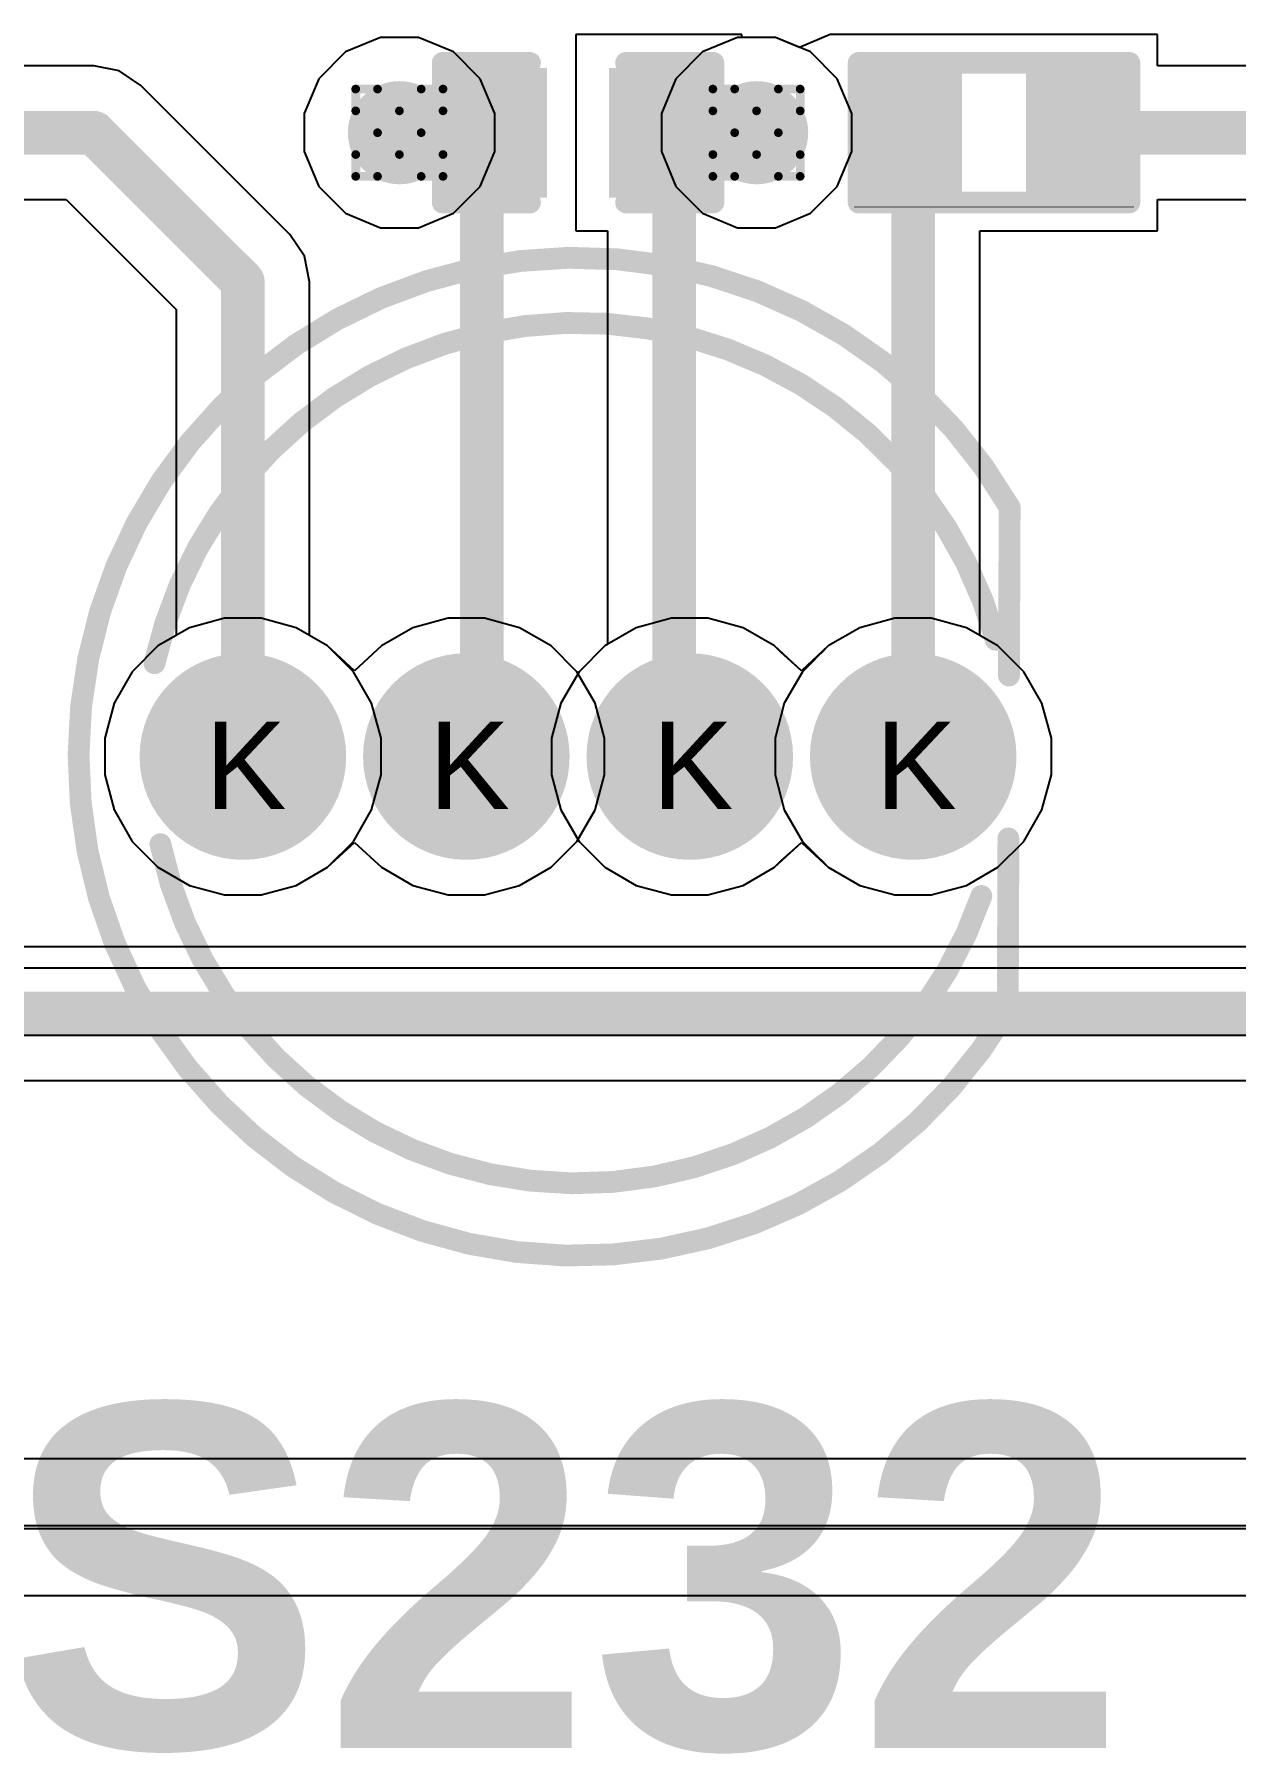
# Model space of a CAD drawing. Header units: inches. Extents: x -11 to 5379, y 0 to 5429.
# Drawn here: x 24.38 to 31.37, y 39.97 to 49.97 of the extents above; entities that cross this region are included whole.
import ezdxf

# ---------------------------------------------------------------- set-up
doc = ezdxf.new("R2010")
doc.units = ezdxf.units.IN
for name, color, linetype in [('Bottom Layer', 5, 'Continuous'), ('Bottom Solder', 6, 'Continuous'), ('Drill Drawing', 1, 'Continuous'), ('GND', 16, 'Continuous'), ('Multi-Layer', 9, 'Continuous'), ('Pad Holes', 156, 'Continuous'), ('PWR', 76, 'Continuous'), ('Top Layer', 1, 'Continuous'), ('Top Overlay', 2, 'Continuous'), ('Top Paste', 8, 'Continuous'), ('Top Solder', 216, 'Continuous'), ('Via Holes', 16, 'Continuous')]:
    doc.layers.add(name, color=color, linetype=linetype)
doc.styles.add('Arial', font='', dxfattribs={"height": 0.2})
doc.styles.add('Arial_Bold', font='', dxfattribs={"height": 0.2})
doc.styles.get('Arial').set_extended_font_data('Arial')
doc.styles.get('Arial_Bold').set_extended_font_data('Arial', bold=True)

# ---------------------------------------------------------------- blocks, each defined once
blk = doc.blocks.new('C___0402_48')
at = {"layer": 'Top Layer'}
for points in [[(-0.699, -0.318), (-0.699, 0.318), (-0.241, 0.318), (-0.241, -0.318)], [(0.241, -0.318), (0.241, 0.318), (0.699, 0.318), (0.699, -0.318)]]:
    blk.add_hatch(color=1, dxfattribs=at).paths.add_polyline_path(points)
at = {"layer": 'Top Paste'}
for points in [[(-0.699, -0.318), (-0.699, 0.318), (-0.241, 0.318), (-0.241, -0.318)], [(0.241, -0.318), (0.241, 0.318), (0.699, 0.318), (0.699, -0.318)]]:
    blk.add_hatch(color=8, dxfattribs=at).paths.add_polyline_path(points)
at = {"layer": 'Top Solder'}
for points in [[(-0.758, -0.377), (-0.758, 0.377), (-0.181, 0.377), (-0.181, -0.377)], [(0.181, -0.377), (0.181, 0.377), (0.758, 0.377), (0.758, -0.377)]]:
    blk.add_hatch(color=216, dxfattribs=at).paths.add_polyline_path(points)
at = {"layer": 'Top Overlay'}
for points in [[(-0.787, 0.406, 0.127, 0.127, 0), (-0.279, 0.406, 0.127, 0.127, 0)], [(-0.787, -0.406, 0.127, 0.127, 0), (-0.787, 0.406, 0.127, 0.127, 0)], [(0.279, 0.406, 0.127, 0.127, 0), (0.787, 0.406, 0.127, 0.127, 0)], [(0.787, -0.406, 0.127, 0.127, 0), (0.787, 0.406, 0.127, 0.127, 0)], [(-0.787, -0.406, 0.127, 0.127, 0), (-0.279, -0.406, 0.127, 0.127, 0)], [(0.279, -0.406, 0.127, 0.127, 0), (0.787, -0.406, 0.127, 0.127, 0)]]:
    blk.add_lwpolyline(points, format="xyseb", dxfattribs=at)
for points in [[(-0.819, 0.406, 0.0635, 0.0635, 1), (-0.756, 0.406, 0.0635, 0.0635, 1)], [(-0.819, 0.406, 0.0635, 0.0635, 1), (-0.756, 0.406, 0.0635, 0.0635, 1)], [(-0.311, 0.406, 0.0635, 0.0635, 1), (-0.248, 0.406, 0.0635, 0.0635, 1)], [(0.248, 0.406, 0.0635, 0.0635, 1), (0.311, 0.406, 0.0635, 0.0635, 1)], [(0.756, 0.406, 0.0635, 0.0635, 1), (0.819, 0.406, 0.0635, 0.0635, 1)], [(0.756, 0.406, 0.0635, 0.0635, 1), (0.819, 0.406, 0.0635, 0.0635, 1)], [(-0.819, -0.406, 0.0635, 0.0635, 1), (-0.756, -0.406, 0.0635, 0.0635, 1)], [(-0.819, -0.406, 0.0635, 0.0635, 1), (-0.756, -0.406, 0.0635, 0.0635, 1)], [(-0.311, -0.406, 0.0635, 0.0635, 1), (-0.248, -0.406, 0.0635, 0.0635, 1)], [(0.248, -0.406, 0.0635, 0.0635, 1), (0.311, -0.406, 0.0635, 0.0635, 1)], [(0.756, -0.406, 0.0635, 0.0635, 1), (0.819, -0.406, 0.0635, 0.0635, 1)], [(0.756, -0.406, 0.0635, 0.0635, 1), (0.819, -0.406, 0.0635, 0.0635, 1)]]:
    blk.add_lwpolyline(points, format="xyseb", close=True, dxfattribs=at)
blk = doc.blocks.new('WS2812D_F5_49')
at = {"layer": 'Bottom Layer'}
h = blk.add_hatch(color=5, dxfattribs=at)
edge = h.paths.add_edge_path()
edge.add_arc((-1.95, 0), 0.55, 0, 360)
h = blk.add_hatch(color=5, dxfattribs=at)
edge = h.paths.add_edge_path()
edge.add_arc((-0.65, 0), 0.55, 0, 360)
h = blk.add_hatch(color=5, dxfattribs=at)
edge = h.paths.add_edge_path()
edge.add_arc((0.65, 0), 0.55, 0, 360)
h = blk.add_hatch(color=5, dxfattribs=at)
edge = h.paths.add_edge_path()
edge.add_arc((1.95, 0), 0.55, 0, 360)
at = {"layer": 'Bottom Solder'}
h = blk.add_hatch(color=6, dxfattribs=at)
edge = h.paths.add_edge_path()
edge.add_arc((-1.95, 0), 0.601, 0, 360)
h = blk.add_hatch(color=6, dxfattribs=at)
edge = h.paths.add_edge_path()
edge.add_arc((-0.65, 0), 0.601, 0, 360)
h = blk.add_hatch(color=6, dxfattribs=at)
edge = h.paths.add_edge_path()
edge.add_arc((0.65, 0), 0.601, 0, 360)
h = blk.add_hatch(color=6, dxfattribs=at)
edge = h.paths.add_edge_path()
edge.add_arc((1.95, 0), 0.601, 0, 360)
at = {"layer": 'GND'}
h = blk.add_hatch(color=16, dxfattribs=at)
edge = h.paths.add_edge_path()
edge.add_arc((-1.95, 0), 0.55, 0, 360)
h = blk.add_hatch(color=16, dxfattribs=at)
edge = h.paths.add_edge_path()
edge.add_arc((-0.65, 0), 0.55, 0, 360)
h = blk.add_hatch(color=16, dxfattribs=at)
edge = h.paths.add_edge_path()
edge.add_arc((0.65, 0), 0.55, 0, 360)
h = blk.add_hatch(color=16, dxfattribs=at)
edge = h.paths.add_edge_path()
edge.add_arc((1.95, 0), 0.55, 0, 360)
at = {"layer": 'Multi-Layer'}
h = blk.add_hatch(color=9, dxfattribs=at)
edge = h.paths.add_edge_path()
edge.add_arc((-1.95, 0), 0.55, 0, 360)
h = blk.add_hatch(color=9, dxfattribs=at)
edge = h.paths.add_edge_path()
edge.add_arc((-0.65, 0), 0.55, 0, 360)
h = blk.add_hatch(color=9, dxfattribs=at)
edge = h.paths.add_edge_path()
edge.add_arc((0.65, 0), 0.55, 0, 360)
h = blk.add_hatch(color=9, dxfattribs=at)
edge = h.paths.add_edge_path()
edge.add_arc((1.95, 0), 0.55, 0, 360)
at = {"layer": 'Pad Holes'}
h = blk.add_hatch(color=7, dxfattribs=at)
edge = h.paths.add_edge_path()
edge.add_arc((-1.95, 0), 0.36, 0, 360)
h = blk.add_hatch(color=7, dxfattribs=at)
edge = h.paths.add_edge_path()
edge.add_arc((-0.65, 0), 0.36, 0, 360)
h = blk.add_hatch(color=7, dxfattribs=at)
edge = h.paths.add_edge_path()
edge.add_arc((0.65, 0), 0.36, 0, 360)
h = blk.add_hatch(color=7, dxfattribs=at)
edge = h.paths.add_edge_path()
edge.add_arc((1.95, 0), 0.36, 0, 360)
at = {"layer": 'PWR'}
h = blk.add_hatch(color=76, dxfattribs=at)
edge = h.paths.add_edge_path()
edge.add_arc((-1.95, 0), 0.55, 0, 360)
h = blk.add_hatch(color=76, dxfattribs=at)
edge = h.paths.add_edge_path()
edge.add_arc((-0.65, 0), 0.55, 0, 360)
h = blk.add_hatch(color=76, dxfattribs=at)
edge = h.paths.add_edge_path()
edge.add_arc((0.65, 0), 0.55, 0, 360)
h = blk.add_hatch(color=76, dxfattribs=at)
edge = h.paths.add_edge_path()
edge.add_arc((1.95, 0), 0.55, 0, 360)
at = {"layer": 'Top Layer'}
h = blk.add_hatch(color=1, dxfattribs=at)
edge = h.paths.add_edge_path()
edge.add_arc((-1.95, 0), 0.55, 0, 360)
h = blk.add_hatch(color=1, dxfattribs=at)
edge = h.paths.add_edge_path()
edge.add_arc((-0.65, 0), 0.55, 0, 360)
h = blk.add_hatch(color=1, dxfattribs=at)
edge = h.paths.add_edge_path()
edge.add_arc((0.65, 0), 0.55, 0, 360)
h = blk.add_hatch(color=1, dxfattribs=at)
edge = h.paths.add_edge_path()
edge.add_arc((1.95, 0), 0.55, 0, 360)
at = {"layer": 'Top Solder'}
h = blk.add_hatch(color=216, dxfattribs=at)
edge = h.paths.add_edge_path()
edge.add_arc((-1.95, 0), 0.601, 0, 360)
h = blk.add_hatch(color=216, dxfattribs=at)
edge = h.paths.add_edge_path()
edge.add_arc((-0.65, 0), 0.601, 0, 360)
h = blk.add_hatch(color=216, dxfattribs=at)
edge = h.paths.add_edge_path()
edge.add_arc((0.65, 0), 0.601, 0, 360)
h = blk.add_hatch(color=216, dxfattribs=at)
edge = h.paths.add_edge_path()
edge.add_arc((1.95, 0), 0.601, 0, 360)
at = {"layer": 'Top Overlay'}
for points in [[(2.5, -1.471, 0.127, 0.127, -3.705201), (2.511, 1.45, 0.127, 0.127, 0)], [(-2.464, 0.543, 0.127, 0.127, -0.780857), (2.43, 0.68, 0.127, 0.127, 0)], [(2.507, 0.472, 0.127, 0.127, 0), (2.511, 1.45, 0.127, 0.127, 0)], [(2.347, -0.811, 0.127, 0.127, -0.760948), (-2.43, -0.51, 0.127, 0.127, 0)], [(2.5, -1.471, 0.127, 0.127, 0), (2.504, -0.476, 0.127, 0.127, 0)]]:
    blk.add_lwpolyline(points, format="xyseb", dxfattribs=at)
for points in [[(2.479, 1.45, 0.0635, 0.0635, 1), (2.543, 1.45, 0.0635, 0.0635, 1)], [(2.479, 1.45, 0.0635, 0.0635, 1), (2.543, 1.45, 0.0635, 0.0635, 1)], [(2.398, 0.68, 0.0635, 0.0635, 1), (2.462, 0.68, 0.0635, 0.0635, 1)], [(-2.496, 0.543, 0.0635, 0.0635, 1), (-2.432, 0.543, 0.0635, 0.0635, 1)], [(2.475, 0.472, 0.0635, 0.0635, 1), (2.539, 0.472, 0.0635, 0.0635, 1)], [(-2.462, -0.51, 0.0635, 0.0635, 1), (-2.398, -0.51, 0.0635, 0.0635, 1)], [(2.472, -0.476, 0.0635, 0.0635, 1), (2.535, -0.476, 0.0635, 0.0635, 1)], [(2.315, -0.811, 0.0635, 0.0635, 1), (2.378, -0.811, 0.0635, 0.0635, 1)], [(2.468, -1.471, 0.0635, 0.0635, 1), (2.532, -1.471, 0.0635, 0.0635, 1)], [(2.468, -1.471, 0.0635, 0.0635, 1), (2.532, -1.471, 0.0635, 0.0635, 1)]]:
    blk.add_lwpolyline(points, format="xyseb", close=True, dxfattribs=at)
blk = doc.blocks.new('R___0402_57')
at = {"layer": 'Top Layer'}
for points in [[(-0.699, -0.318), (-0.699, 0.318), (-0.241, 0.318), (-0.241, -0.318)], [(0.241, -0.318), (0.241, 0.318), (0.699, 0.318), (0.699, -0.318)]]:
    blk.add_hatch(color=1, dxfattribs=at).paths.add_polyline_path(points)
at = {"layer": 'Top Paste'}
for points in [[(-0.699, -0.318), (-0.699, 0.318), (-0.241, 0.318), (-0.241, -0.318)], [(0.241, -0.318), (0.241, 0.318), (0.699, 0.318), (0.699, -0.318)]]:
    blk.add_hatch(color=8, dxfattribs=at).paths.add_polyline_path(points)
at = {"layer": 'Top Solder'}
for points in [[(-0.754, -0.373), (-0.754, 0.373), (-0.186, 0.373), (-0.186, -0.373)], [(0.186, -0.373), (0.186, 0.373), (0.754, 0.373), (0.754, -0.373)]]:
    blk.add_hatch(color=216, dxfattribs=at).paths.add_polyline_path(points)
at = {"layer": 'Top Overlay'}
for points in [[(-0.787, 0.406, 0.127, 0.127, 0), (0.787, 0.406, 0.127, 0.127, 0)], [(-0.787, -0.406, 0.127, 0.127, 0), (-0.787, 0.406, 0.127, 0.127, 0)], [(0.787, -0.406, 0.127, 0.127, 0), (0.787, 0.406, 0.127, 0.127, 0)], [(-0.787, -0.406, 0.127, 0.127, 0), (0.787, -0.406, 0.127, 0.127, 0)], [(-0.813, -0.432, 0.00323, 0.00323, 0), (0.813, -0.432, 0.00323, 0.00323, 0)]]:
    blk.add_lwpolyline(points, format="xyseb", dxfattribs=at)
for points in [[(-0.819, 0.406, 0.0635, 0.0635, 1), (-0.756, 0.406, 0.0635, 0.0635, 1)], [(-0.819, 0.406, 0.0635, 0.0635, 1), (-0.756, 0.406, 0.0635, 0.0635, 1)], [(0.756, 0.406, 0.0635, 0.0635, 1), (0.819, 0.406, 0.0635, 0.0635, 1)], [(0.756, 0.406, 0.0635, 0.0635, 1), (0.819, 0.406, 0.0635, 0.0635, 1)], [(-0.819, -0.406, 0.0635, 0.0635, 1), (-0.756, -0.406, 0.0635, 0.0635, 1)], [(-0.819, -0.406, 0.0635, 0.0635, 1), (-0.756, -0.406, 0.0635, 0.0635, 1)], [(0.756, -0.406, 0.0635, 0.0635, 1), (0.819, -0.406, 0.0635, 0.0635, 1)], [(0.756, -0.406, 0.0635, 0.0635, 1), (0.819, -0.406, 0.0635, 0.0635, 1)], [(-0.814, -0.432, 0.00161, 0.00161, 1), (-0.812, -0.432, 0.00161, 0.00161, 1)], [(0.812, -0.432, 0.00161, 0.00161, 1), (0.814, -0.432, 0.00161, 0.00161, 1)]]:
    blk.add_lwpolyline(points, format="xyseb", close=True, dxfattribs=at)

msp = doc.modelspace()

# ---------------------------------------------------------------- hatches: boundary and pattern name
at = {"layer": 'Bottom Layer'}
h = msp.add_hatch(color=5, dxfattribs=at)
edge = h.paths.add_edge_path()
edge.add_arc((26.509, 49.396), 0.3, 0, 360)
h = msp.add_hatch(color=5, dxfattribs=at)
edge = h.paths.add_edge_path()
edge.add_arc((28.587, 49.396), 0.3, 0, 360)
at = {"layer": 'GND'}
h = msp.add_hatch(color=16, dxfattribs=at)
edge = h.paths.add_edge_path()
edge.add_arc((26.509, 49.396), 0.3, 0, 360)
h = msp.add_hatch(color=16, dxfattribs=at)
edge = h.paths.add_edge_path()
edge.add_arc((28.587, 49.396), 0.3, 0, 360)
at = {"layer": 'PWR'}
h = msp.add_hatch(color=76, dxfattribs=at)
edge = h.paths.add_edge_path()
edge.add_arc((26.509, 49.396), 0.3, 0, 360)
h = msp.add_hatch(color=76, dxfattribs=at)
edge = h.paths.add_edge_path()
edge.add_arc((28.587, 49.396), 0.3, 0, 360)
at = {"layer": 'Top Layer'}
h = msp.add_hatch(color=1, dxfattribs=at)
edge = h.paths.add_edge_path()
edge.add_arc((26.509, 49.396), 0.3, 0, 360)
h = msp.add_hatch(color=1, dxfattribs=at)
edge = h.paths.add_edge_path()
edge.add_arc((28.587, 49.396), 0.3, 0, 360)
at = {"layer": 'Via Holes'}
h = msp.add_hatch(color=7, dxfattribs=at)
edge = h.paths.add_edge_path()
edge.add_arc((26.509, 49.396), 0.15, 0, 360)
h = msp.add_hatch(color=7, dxfattribs=at)
edge = h.paths.add_edge_path()
edge.add_arc((28.587, 49.396), 0.15, 0, 360)

# ---------------------------------------------------------------- linework, layer by layer
at = {"layer": 'Bottom Layer'}
for p, q in [((28.476, 49.95), (28.273, 49.866)), ((28.697, 49.95), (28.476, 49.95)), ((28.9, 49.866), (28.697, 49.95)), ((28.273, 49.866), (28.117, 49.71)), ((29.056, 49.71), (28.9, 49.866)), ((28.117, 49.71), (28.033, 49.507)), ((29.141, 49.507), (29.056, 49.71)), ((28.033, 49.507), (28.033, 49.286)), ((29.141, 49.286), (29.141, 49.507)), ((28.033, 49.286), (28.117, 49.083)), ((29.056, 49.083), (29.141, 49.286)), ((28.117, 49.083), (28.273, 48.927)), ((28.9, 48.927), (29.056, 49.083)), ((28.273, 48.927), (28.476, 48.842)), ((28.697, 48.842), (28.9, 48.927)), ((28.476, 48.842), (28.697, 48.842)), ((25.287, 46.516), (25.104, 46.41)), ((25.492, 46.571), (25.287, 46.516)), ((25.704, 46.571), (25.492, 46.571)), ((25.908, 46.516), (25.704, 46.571)), ((26.091, 46.41), (25.908, 46.516)), ((27.887, 46.516), (27.704, 46.41)), ((28.092, 46.571), (27.887, 46.516)), ((28.304, 46.571), (28.092, 46.571)), ((28.508, 46.516), (28.304, 46.571)), ((28.691, 46.41), (28.508, 46.516)), ((29.187, 46.516), (29.004, 46.41)), ((29.392, 46.571), (29.187, 46.516)), ((29.603, 46.571), (29.392, 46.571)), ((29.808, 46.516), (29.603, 46.571)), ((29.991, 46.41), (29.808, 46.516)), ((25.104, 46.41), (24.954, 46.26)), ((26.241, 46.26), (26.091, 46.41)), ((27.704, 46.41), (27.554, 46.26)), ((28.73, 46.372), (28.691, 46.41)), ((29.004, 46.41), (28.966, 46.372)), ((30.141, 46.26), (29.991, 46.41)), ((28.848, 46.266), (28.73, 46.372)), ((28.966, 46.372), (28.848, 46.266)), ((24.954, 46.26), (24.849, 46.077)), ((26.347, 46.077), (26.241, 46.26)), ((27.554, 46.26), (27.448, 46.077)), ((30.247, 46.077), (30.141, 46.26)), ((24.849, 46.077), (24.794, 45.873)), ((26.402, 45.873), (26.347, 46.077)), ((27.448, 46.077), (27.394, 45.873)), ((30.302, 45.873), (30.247, 46.077)), ((24.794, 45.873), (24.794, 45.661)), ((26.402, 45.661), (26.402, 45.873)), ((27.394, 45.873), (27.394, 45.661)), ((30.302, 45.661), (30.302, 45.873)), ((24.794, 45.661), (24.849, 45.456)), ((26.347, 45.456), (26.402, 45.661)), ((27.394, 45.661), (27.448, 45.456)), ((30.247, 45.456), (30.302, 45.661)), ((24.849, 45.456), (24.954, 45.273)), ((26.241, 45.273), (26.347, 45.456)), ((27.448, 45.456), (27.554, 45.273)), ((30.141, 45.273), (30.247, 45.456)), ((24.954, 45.273), (25.104, 45.123)), ((26.091, 45.123), (26.241, 45.273)), ((27.554, 45.273), (27.704, 45.123)), ((28.73, 45.162), (28.848, 45.267)), ((28.848, 45.267), (28.966, 45.162)), ((29.991, 45.123), (30.141, 45.273)), ((25.104, 45.123), (25.287, 45.017)), ((25.908, 45.017), (26.091, 45.123)), ((27.704, 45.123), (27.887, 45.017)), ((28.508, 45.017), (28.691, 45.123)), ((28.691, 45.123), (28.73, 45.162)), ((28.966, 45.162), (29.004, 45.123)), ((29.004, 45.123), (29.187, 45.017)), ((29.808, 45.017), (29.991, 45.123)), ((25.287, 45.017), (25.492, 44.963)), ((25.704, 44.963), (25.908, 45.017)), ((27.887, 45.017), (28.092, 44.963)), ((28.304, 44.963), (28.508, 45.017)), ((29.187, 45.017), (29.392, 44.963)), ((29.603, 44.963), (29.808, 45.017)), ((25.492, 44.963), (25.704, 44.963)), ((28.092, 44.963), (28.304, 44.963)), ((29.392, 44.963), (29.603, 44.963))]:
    msp.add_line(p, q, dxfattribs=at)
at = {"layer": 'Drill Drawing'}
for points in [[(26.255, 49.523, 0.0508, 0.0508, 0), (26.255, 49.65, 0.0508, 0.0508, 0)], [(26.255, 49.65, 0.0508, 0.0508, 0), (26.382, 49.65, 0.0508, 0.0508, 0)], [(26.382, 49.65, 0.0508, 0.0508, 0), (26.509, 49.523, 0.0508, 0.0508, 0)], [(26.509, 49.523, 0.0508, 0.0508, 0), (26.636, 49.65, 0.0508, 0.0508, 0)], [(26.636, 49.65, 0.0508, 0.0508, 0), (26.763, 49.65, 0.0508, 0.0508, 0)], [(26.763, 49.523, 0.0508, 0.0508, 0), (26.763, 49.65, 0.0508, 0.0508, 0)], [(28.333, 49.523, 0.0508, 0.0508, 0), (28.333, 49.65, 0.0508, 0.0508, 0)], [(28.333, 49.65, 0.0508, 0.0508, 0), (28.46, 49.65, 0.0508, 0.0508, 0)], [(28.46, 49.65, 0.0508, 0.0508, 0), (28.587, 49.523, 0.0508, 0.0508, 0)], [(28.587, 49.523, 0.0508, 0.0508, 0), (28.714, 49.65, 0.0508, 0.0508, 0)], [(28.714, 49.65, 0.0508, 0.0508, 0), (28.841, 49.65, 0.0508, 0.0508, 0)], [(28.841, 49.523, 0.0508, 0.0508, 0), (28.841, 49.65, 0.0508, 0.0508, 0)], [(26.255, 49.523, 0.0508, 0.0508, 0), (26.382, 49.396, 0.0508, 0.0508, 0)], [(26.636, 49.396, 0.0508, 0.0508, 0), (26.763, 49.523, 0.0508, 0.0508, 0)], [(28.333, 49.523, 0.0508, 0.0508, 0), (28.46, 49.396, 0.0508, 0.0508, 0)], [(28.714, 49.396, 0.0508, 0.0508, 0), (28.841, 49.523, 0.0508, 0.0508, 0)], [(26.255, 49.269, 0.0508, 0.0508, 0), (26.382, 49.396, 0.0508, 0.0508, 0)], [(26.636, 49.396, 0.0508, 0.0508, 0), (26.763, 49.269, 0.0508, 0.0508, 0)], [(28.333, 49.269, 0.0508, 0.0508, 0), (28.46, 49.396, 0.0508, 0.0508, 0)], [(28.714, 49.396, 0.0508, 0.0508, 0), (28.841, 49.269, 0.0508, 0.0508, 0)], [(26.255, 49.142, 0.0508, 0.0508, 0), (26.255, 49.269, 0.0508, 0.0508, 0)], [(26.382, 49.142, 0.0508, 0.0508, 0), (26.509, 49.269, 0.0508, 0.0508, 0)], [(26.509, 49.269, 0.0508, 0.0508, 0), (26.636, 49.142, 0.0508, 0.0508, 0)], [(26.763, 49.142, 0.0508, 0.0508, 0), (26.763, 49.269, 0.0508, 0.0508, 0)], [(28.333, 49.142, 0.0508, 0.0508, 0), (28.333, 49.269, 0.0508, 0.0508, 0)], [(28.46, 49.142, 0.0508, 0.0508, 0), (28.587, 49.269, 0.0508, 0.0508, 0)], [(28.587, 49.269, 0.0508, 0.0508, 0), (28.714, 49.142, 0.0508, 0.0508, 0)], [(28.841, 49.142, 0.0508, 0.0508, 0), (28.841, 49.269, 0.0508, 0.0508, 0)], [(26.255, 49.142, 0.0508, 0.0508, 0), (26.382, 49.142, 0.0508, 0.0508, 0)], [(26.636, 49.142, 0.0508, 0.0508, 0), (26.763, 49.142, 0.0508, 0.0508, 0)], [(28.333, 49.142, 0.0508, 0.0508, 0), (28.46, 49.142, 0.0508, 0.0508, 0)], [(28.714, 49.142, 0.0508, 0.0508, 0), (28.841, 49.142, 0.0508, 0.0508, 0)]]:
    msp.add_lwpolyline(points, format="xyseb", dxfattribs=at)
for points in [[(26.242, 49.65, 0.0254, 0.0254, 1), (26.267, 49.65, 0.0254, 0.0254, 1)], [(26.242, 49.65, 0.0254, 0.0254, 1), (26.267, 49.65, 0.0254, 0.0254, 1)], [(26.369, 49.65, 0.0254, 0.0254, 1), (26.394, 49.65, 0.0254, 0.0254, 1)], [(26.369, 49.65, 0.0254, 0.0254, 1), (26.394, 49.65, 0.0254, 0.0254, 1)], [(26.623, 49.65, 0.0254, 0.0254, 1), (26.648, 49.65, 0.0254, 0.0254, 1)], [(26.623, 49.65, 0.0254, 0.0254, 1), (26.648, 49.65, 0.0254, 0.0254, 1)], [(26.75, 49.65, 0.0254, 0.0254, 1), (26.775, 49.65, 0.0254, 0.0254, 1)], [(26.75, 49.65, 0.0254, 0.0254, 1), (26.775, 49.65, 0.0254, 0.0254, 1)], [(28.32, 49.65, 0.0254, 0.0254, 1), (28.345, 49.65, 0.0254, 0.0254, 1)], [(28.32, 49.65, 0.0254, 0.0254, 1), (28.345, 49.65, 0.0254, 0.0254, 1)], [(28.447, 49.65, 0.0254, 0.0254, 1), (28.472, 49.65, 0.0254, 0.0254, 1)], [(28.447, 49.65, 0.0254, 0.0254, 1), (28.472, 49.65, 0.0254, 0.0254, 1)], [(28.701, 49.65, 0.0254, 0.0254, 1), (28.726, 49.65, 0.0254, 0.0254, 1)], [(28.701, 49.65, 0.0254, 0.0254, 1), (28.726, 49.65, 0.0254, 0.0254, 1)], [(28.828, 49.65, 0.0254, 0.0254, 1), (28.853, 49.65, 0.0254, 0.0254, 1)], [(28.828, 49.65, 0.0254, 0.0254, 1), (28.853, 49.65, 0.0254, 0.0254, 1)], [(26.242, 49.523, 0.0254, 0.0254, 1), (26.267, 49.523, 0.0254, 0.0254, 1)], [(26.242, 49.523, 0.0254, 0.0254, 1), (26.267, 49.523, 0.0254, 0.0254, 1)], [(26.496, 49.523, 0.0254, 0.0254, 1), (26.521, 49.523, 0.0254, 0.0254, 1)], [(26.496, 49.523, 0.0254, 0.0254, 1), (26.521, 49.523, 0.0254, 0.0254, 1)], [(26.75, 49.523, 0.0254, 0.0254, 1), (26.775, 49.523, 0.0254, 0.0254, 1)], [(26.75, 49.523, 0.0254, 0.0254, 1), (26.775, 49.523, 0.0254, 0.0254, 1)], [(28.32, 49.523, 0.0254, 0.0254, 1), (28.345, 49.523, 0.0254, 0.0254, 1)], [(28.32, 49.523, 0.0254, 0.0254, 1), (28.345, 49.523, 0.0254, 0.0254, 1)], [(28.574, 49.523, 0.0254, 0.0254, 1), (28.599, 49.523, 0.0254, 0.0254, 1)], [(28.574, 49.523, 0.0254, 0.0254, 1), (28.599, 49.523, 0.0254, 0.0254, 1)], [(28.828, 49.523, 0.0254, 0.0254, 1), (28.853, 49.523, 0.0254, 0.0254, 1)], [(28.828, 49.523, 0.0254, 0.0254, 1), (28.853, 49.523, 0.0254, 0.0254, 1)], [(26.369, 49.396, 0.0254, 0.0254, 1), (26.394, 49.396, 0.0254, 0.0254, 1)], [(26.369, 49.396, 0.0254, 0.0254, 1), (26.394, 49.396, 0.0254, 0.0254, 1)], [(26.623, 49.396, 0.0254, 0.0254, 1), (26.648, 49.396, 0.0254, 0.0254, 1)], [(26.623, 49.396, 0.0254, 0.0254, 1), (26.648, 49.396, 0.0254, 0.0254, 1)], [(28.447, 49.396, 0.0254, 0.0254, 1), (28.472, 49.396, 0.0254, 0.0254, 1)], [(28.447, 49.396, 0.0254, 0.0254, 1), (28.472, 49.396, 0.0254, 0.0254, 1)], [(28.701, 49.396, 0.0254, 0.0254, 1), (28.726, 49.396, 0.0254, 0.0254, 1)], [(28.701, 49.396, 0.0254, 0.0254, 1), (28.726, 49.396, 0.0254, 0.0254, 1)], [(26.242, 49.269, 0.0254, 0.0254, 1), (26.267, 49.269, 0.0254, 0.0254, 1)], [(26.242, 49.269, 0.0254, 0.0254, 1), (26.267, 49.269, 0.0254, 0.0254, 1)], [(26.496, 49.269, 0.0254, 0.0254, 1), (26.521, 49.269, 0.0254, 0.0254, 1)], [(26.496, 49.269, 0.0254, 0.0254, 1), (26.521, 49.269, 0.0254, 0.0254, 1)], [(26.75, 49.269, 0.0254, 0.0254, 1), (26.775, 49.269, 0.0254, 0.0254, 1)], [(26.75, 49.269, 0.0254, 0.0254, 1), (26.775, 49.269, 0.0254, 0.0254, 1)], [(28.32, 49.269, 0.0254, 0.0254, 1), (28.345, 49.269, 0.0254, 0.0254, 1)], [(28.32, 49.269, 0.0254, 0.0254, 1), (28.345, 49.269, 0.0254, 0.0254, 1)], [(28.574, 49.269, 0.0254, 0.0254, 1), (28.599, 49.269, 0.0254, 0.0254, 1)], [(28.574, 49.269, 0.0254, 0.0254, 1), (28.599, 49.269, 0.0254, 0.0254, 1)], [(28.828, 49.269, 0.0254, 0.0254, 1), (28.853, 49.269, 0.0254, 0.0254, 1)], [(28.828, 49.269, 0.0254, 0.0254, 1), (28.853, 49.269, 0.0254, 0.0254, 1)], [(26.242, 49.142, 0.0254, 0.0254, 1), (26.267, 49.142, 0.0254, 0.0254, 1)], [(26.242, 49.142, 0.0254, 0.0254, 1), (26.267, 49.142, 0.0254, 0.0254, 1)], [(26.369, 49.142, 0.0254, 0.0254, 1), (26.394, 49.142, 0.0254, 0.0254, 1)], [(26.369, 49.142, 0.0254, 0.0254, 1), (26.394, 49.142, 0.0254, 0.0254, 1)], [(26.623, 49.142, 0.0254, 0.0254, 1), (26.648, 49.142, 0.0254, 0.0254, 1)], [(26.623, 49.142, 0.0254, 0.0254, 1), (26.648, 49.142, 0.0254, 0.0254, 1)], [(26.75, 49.142, 0.0254, 0.0254, 1), (26.775, 49.142, 0.0254, 0.0254, 1)], [(26.75, 49.142, 0.0254, 0.0254, 1), (26.775, 49.142, 0.0254, 0.0254, 1)], [(28.32, 49.142, 0.0254, 0.0254, 1), (28.345, 49.142, 0.0254, 0.0254, 1)], [(28.32, 49.142, 0.0254, 0.0254, 1), (28.345, 49.142, 0.0254, 0.0254, 1)], [(28.447, 49.142, 0.0254, 0.0254, 1), (28.472, 49.142, 0.0254, 0.0254, 1)], [(28.447, 49.142, 0.0254, 0.0254, 1), (28.472, 49.142, 0.0254, 0.0254, 1)], [(28.701, 49.142, 0.0254, 0.0254, 1), (28.726, 49.142, 0.0254, 0.0254, 1)], [(28.701, 49.142, 0.0254, 0.0254, 1), (28.726, 49.142, 0.0254, 0.0254, 1)], [(28.828, 49.142, 0.0254, 0.0254, 1), (28.853, 49.142, 0.0254, 0.0254, 1)], [(28.828, 49.142, 0.0254, 0.0254, 1), (28.853, 49.142, 0.0254, 0.0254, 1)]]:
    msp.add_lwpolyline(points, format="xyseb", close=True, dxfattribs=at)
at = {"layer": 'GND'}
for p, q in [((28.476, 49.95), (28.273, 49.866)), ((28.697, 49.95), (28.476, 49.95)), ((28.9, 49.866), (28.697, 49.95)), ((28.273, 49.866), (28.117, 49.71)), ((29.056, 49.71), (28.9, 49.866)), ((28.117, 49.71), (28.033, 49.507)), ((29.141, 49.507), (29.056, 49.71)), ((28.033, 49.507), (28.033, 49.286)), ((29.141, 49.286), (29.141, 49.507)), ((28.033, 49.286), (28.117, 49.083)), ((29.056, 49.083), (29.141, 49.286)), ((28.117, 49.083), (28.273, 48.927)), ((28.9, 48.927), (29.056, 49.083)), ((28.273, 48.927), (28.476, 48.842)), ((28.697, 48.842), (28.9, 48.927)), ((28.476, 48.842), (28.697, 48.842)), ((25.287, 46.516), (25.104, 46.41)), ((25.492, 46.571), (25.287, 46.516)), ((25.704, 46.571), (25.492, 46.571)), ((25.908, 46.516), (25.704, 46.571)), ((26.091, 46.41), (25.908, 46.516)), ((27.887, 46.516), (27.704, 46.41)), ((28.092, 46.571), (27.887, 46.516)), ((28.304, 46.571), (28.092, 46.571)), ((28.508, 46.516), (28.304, 46.571)), ((28.691, 46.41), (28.508, 46.516)), ((29.187, 46.516), (29.004, 46.41)), ((29.392, 46.571), (29.187, 46.516)), ((29.603, 46.571), (29.392, 46.571)), ((29.808, 46.516), (29.603, 46.571)), ((29.991, 46.41), (29.808, 46.516)), ((25.104, 46.41), (24.954, 46.26)), ((26.241, 46.26), (26.091, 46.41)), ((27.704, 46.41), (27.554, 46.26)), ((28.848, 46.266), (28.691, 46.41)), ((29.004, 46.41), (28.848, 46.266)), ((30.141, 46.26), (29.991, 46.41)), ((24.954, 46.26), (24.849, 46.077)), ((26.347, 46.077), (26.241, 46.26)), ((27.554, 46.26), (27.448, 46.077)), ((30.247, 46.077), (30.141, 46.26)), ((24.849, 46.077), (24.794, 45.873)), ((26.402, 45.873), (26.347, 46.077)), ((27.448, 46.077), (27.394, 45.873)), ((30.302, 45.873), (30.247, 46.077)), ((24.794, 45.873), (24.794, 45.661)), ((26.402, 45.661), (26.402, 45.873)), ((27.394, 45.873), (27.394, 45.661)), ((30.302, 45.661), (30.302, 45.873)), ((24.794, 45.661), (24.849, 45.456)), ((26.347, 45.456), (26.402, 45.661)), ((27.394, 45.661), (27.448, 45.456)), ((30.247, 45.456), (30.302, 45.661)), ((24.849, 45.456), (24.954, 45.273)), ((26.241, 45.273), (26.347, 45.456)), ((27.448, 45.456), (27.554, 45.273)), ((30.141, 45.273), (30.247, 45.456)), ((24.954, 45.273), (25.104, 45.123)), ((26.091, 45.123), (26.241, 45.273)), ((27.554, 45.273), (27.704, 45.123)), ((28.691, 45.123), (28.848, 45.267)), ((28.848, 45.267), (29.004, 45.123)), ((29.991, 45.123), (30.141, 45.273)), ((25.104, 45.123), (25.287, 45.017)), ((25.908, 45.017), (26.091, 45.123)), ((27.704, 45.123), (27.887, 45.017)), ((28.508, 45.017), (28.691, 45.123)), ((29.004, 45.123), (29.187, 45.017)), ((29.808, 45.017), (29.991, 45.123)), ((25.287, 45.017), (25.492, 44.963)), ((25.704, 44.963), (25.908, 45.017)), ((27.887, 45.017), (28.092, 44.963)), ((28.304, 44.963), (28.508, 45.017)), ((29.187, 45.017), (29.392, 44.963)), ((29.603, 44.963), (29.808, 45.017)), ((25.492, 44.963), (25.704, 44.963)), ((28.092, 44.963), (28.304, 44.963)), ((29.392, 44.963), (29.603, 44.963)), ((75.031, 44.536), (10.737, 44.536)), ((0.388, 44.147), (76.414, 44.147)), ((96.799, 41.275), (0.388, 41.275)), ((10.737, 40.887), (87.726, 40.887))]:
    msp.add_line(p, q, dxfattribs=at)
at = {"layer": 'PWR'}
for p, q in [((26.399, 49.95), (26.195, 49.866)), ((26.619, 49.95), (26.399, 49.95)), ((26.823, 49.866), (26.619, 49.95)), ((26.195, 49.866), (26.039, 49.71)), ((26.978, 49.71), (26.823, 49.866)), ((26.039, 49.71), (25.955, 49.507)), ((27.063, 49.507), (26.978, 49.71)), ((25.955, 49.507), (25.955, 49.286)), ((27.063, 49.286), (27.063, 49.507)), ((25.955, 49.286), (26.039, 49.083)), ((26.978, 49.083), (27.063, 49.286)), ((26.039, 49.083), (26.195, 48.927)), ((26.823, 48.927), (26.978, 49.083)), ((26.195, 48.927), (26.399, 48.842)), ((26.619, 48.842), (26.823, 48.927)), ((26.399, 48.842), (26.619, 48.842)), ((25.287, 46.516), (25.104, 46.41)), ((25.492, 46.571), (25.287, 46.516)), ((25.704, 46.571), (25.492, 46.571)), ((25.908, 46.516), (25.704, 46.571)), ((26.091, 46.41), (25.908, 46.516)), ((26.587, 46.516), (26.404, 46.41)), ((26.792, 46.571), (26.587, 46.516)), ((27.004, 46.571), (26.792, 46.571)), ((27.208, 46.516), (27.004, 46.571)), ((27.391, 46.41), (27.208, 46.516)), ((29.187, 46.516), (29.004, 46.41)), ((29.392, 46.571), (29.187, 46.516)), ((29.603, 46.571), (29.392, 46.571)), ((29.808, 46.516), (29.603, 46.571)), ((29.991, 46.41), (29.808, 46.516)), ((25.104, 46.41), (24.954, 46.26)), ((26.248, 46.266), (26.091, 46.41)), ((26.404, 46.41), (26.248, 46.266)), ((27.541, 46.26), (27.391, 46.41)), ((29.004, 46.41), (28.854, 46.26)), ((30.141, 46.26), (29.991, 46.41)), ((24.954, 46.26), (24.849, 46.077)), ((27.647, 46.077), (27.541, 46.26)), ((28.854, 46.26), (28.748, 46.077)), ((30.247, 46.077), (30.141, 46.26)), ((24.849, 46.077), (24.794, 45.873)), ((27.702, 45.873), (27.647, 46.077)), ((28.748, 46.077), (28.694, 45.873)), ((30.302, 45.873), (30.247, 46.077)), ((24.794, 45.873), (24.794, 45.661)), ((27.702, 45.661), (27.702, 45.873)), ((28.694, 45.873), (28.694, 45.661)), ((30.302, 45.661), (30.302, 45.873)), ((24.794, 45.661), (24.849, 45.456)), ((27.647, 45.456), (27.702, 45.661)), ((28.694, 45.661), (28.748, 45.456)), ((30.247, 45.456), (30.302, 45.661)), ((24.849, 45.456), (24.954, 45.273)), ((27.541, 45.273), (27.647, 45.456)), ((28.748, 45.456), (28.854, 45.273)), ((30.141, 45.273), (30.247, 45.456)), ((24.954, 45.273), (25.104, 45.123)), ((26.091, 45.123), (26.248, 45.267)), ((26.248, 45.267), (26.404, 45.123)), ((27.391, 45.123), (27.541, 45.273)), ((28.854, 45.273), (29.004, 45.123)), ((29.991, 45.123), (30.141, 45.273)), ((25.104, 45.123), (25.287, 45.017)), ((25.908, 45.017), (26.091, 45.123)), ((26.404, 45.123), (26.587, 45.017)), ((27.208, 45.017), (27.391, 45.123)), ((29.004, 45.123), (29.187, 45.017)), ((29.808, 45.017), (29.991, 45.123)), ((25.287, 45.017), (25.492, 44.963)), ((25.704, 44.963), (25.908, 45.017)), ((26.587, 45.017), (26.792, 44.963)), ((27.004, 44.963), (27.208, 45.017)), ((29.187, 45.017), (29.392, 44.963)), ((29.603, 44.963), (29.808, 45.017)), ((25.492, 44.963), (25.704, 44.963)), ((26.792, 44.963), (27.004, 44.963)), ((29.392, 44.963), (29.603, 44.963)), ((50.749, 41.681), (13.564, 41.681)), ((13.564, 41.293), (50.749, 41.293))]:
    msp.add_line(p, q, dxfattribs=at)
at = {"layer": 'Top Layer'}
for p, q in [((28.5, 49.968), (27.535, 49.968)), ((27.535, 49.968), (27.535, 48.825)), ((28.5, 49.95), (28.5, 49.968)), ((28.697, 49.95), (28.5, 49.95)), ((28.837, 49.892), (28.697, 49.95)), ((29.015, 49.968), (28.837, 49.892)), ((29.015, 49.968), (29.015, 49.968)), ((30.92, 49.968), (29.015, 49.968)), ((30.92, 49.785), (30.92, 49.968)), ((24.73, 49.785), (19.95, 49.785)), ((24.879, 49.755), (24.73, 49.785)), ((25.005, 49.671), (24.879, 49.755)), ((35.7, 49.785), (30.92, 49.785)), ((25.872, 48.804), (25.005, 49.671)), ((19.95, 49.008), (24.569, 49.008)), ((24.569, 49.008), (25.209, 48.368)), ((30.92, 48.825), (30.92, 49.008)), ((30.92, 49.008), (35.539, 49.008)), ((27.535, 48.825), (27.719, 48.825)), ((27.719, 48.825), (27.719, 46.419)), ((29.886, 46.471), (29.886, 48.825)), ((29.886, 48.825), (30.92, 48.825)), ((25.957, 48.678), (25.872, 48.804)), ((25.986, 48.529), (25.957, 48.678)), ((25.986, 46.471), (25.986, 48.529)), ((25.209, 48.368), (25.209, 46.471)), ((25.104, 46.41), (24.954, 46.26)), ((25.209, 46.471), (25.104, 46.41)), ((26.091, 46.41), (25.986, 46.471)), ((26.241, 46.26), (26.091, 46.41)), ((27.704, 46.41), (27.554, 46.26)), ((27.719, 46.419), (27.704, 46.41)), ((29.991, 46.41), (29.886, 46.471)), ((30.141, 46.26), (29.991, 46.41)), ((24.954, 46.26), (24.849, 46.077)), ((26.347, 46.077), (26.241, 46.26)), ((27.554, 46.26), (27.448, 46.077)), ((30.247, 46.077), (30.141, 46.26)), ((24.849, 46.077), (24.794, 45.873)), ((26.402, 45.873), (26.347, 46.077)), ((27.448, 46.077), (27.394, 45.873)), ((30.302, 45.873), (30.247, 46.077)), ((24.794, 45.873), (24.794, 45.661)), ((26.402, 45.661), (26.402, 45.873)), ((27.394, 45.873), (27.394, 45.661)), ((30.302, 45.661), (30.302, 45.873)), ((24.794, 45.661), (24.849, 45.456)), ((26.347, 45.456), (26.402, 45.661)), ((27.394, 45.661), (27.448, 45.456)), ((30.247, 45.456), (30.302, 45.661)), ((24.849, 45.456), (24.954, 45.273)), ((26.241, 45.273), (26.347, 45.456)), ((27.448, 45.456), (27.554, 45.273)), ((30.141, 45.273), (30.247, 45.456)), ((24.954, 45.273), (25.104, 45.123)), ((26.091, 45.123), (26.241, 45.273)), ((27.554, 45.273), (27.704, 45.123)), ((28.73, 45.162), (28.848, 45.267)), ((28.848, 45.267), (28.966, 45.162)), ((29.991, 45.123), (30.141, 45.273)), ((25.104, 45.123), (25.287, 45.017)), ((25.908, 45.017), (26.091, 45.123)), ((27.704, 45.123), (27.887, 45.017)), ((28.508, 45.017), (28.691, 45.123)), ((28.691, 45.123), (28.73, 45.162)), ((28.966, 45.162), (29.004, 45.123)), ((29.004, 45.123), (29.187, 45.017)), ((29.808, 45.017), (29.991, 45.123)), ((25.287, 45.017), (25.492, 44.963)), ((25.704, 44.963), (25.908, 45.017)), ((27.887, 45.017), (28.092, 44.963)), ((28.304, 44.963), (28.508, 45.017)), ((29.187, 45.017), (29.392, 44.963)), ((29.603, 44.963), (29.808, 45.017)), ((25.492, 44.963), (25.704, 44.963)), ((28.092, 44.963), (28.304, 44.963)), ((29.392, 44.963), (29.603, 44.963)), ((41.41, 44.66), (9.675, 44.66)), ((9.514, 43.883), (41.571, 43.883))]:
    msp.add_line(p, q, dxfattribs=at)
for points in [[(19.467, 49.396, 0.254, 0.254, 0), (24.73, 49.396, 0.254, 0.254, 0)], [(24.73, 49.396, 0.254, 0.254, 0), (25.598, 48.529, 0.254, 0.254, 0)], [(26.509, 49.396, 0.254, 0.254, 0), (27.078, 49.396, 0.254, 0.254, 0)], [(26.988, 49.306, 0.254, 0.254, 0), (27.078, 49.396, 0.254, 0.254, 0)], [(28.018, 49.396, 0.254, 0.254, 0), (28.108, 49.306, 0.254, 0.254, 0)], [(28.018, 49.396, 0.254, 0.254, 0), (28.587, 49.396, 0.254, 0.254, 0)], [(29.498, 45.767, 0.254, 0.254, 0), (29.498, 49.396, 0.254, 0.254, 0)], [(30.437, 49.396, 0.254, 0.254, 0), (35.7, 49.396, 0.254, 0.254, 0)], [(26.988, 45.857, 0.254, 0.254, 0), (26.988, 49.306, 0.254, 0.254, 0)], [(28.108, 45.857, 0.254, 0.254, 0), (28.108, 49.306, 0.254, 0.254, 0)], [(25.598, 45.767, 0.254, 0.254, 0), (25.598, 48.529, 0.254, 0.254, 0)], [(26.898, 45.767, 0.254, 0.254, 0), (26.988, 45.857, 0.254, 0.254, 0)], [(28.108, 45.857, 0.254, 0.254, 0), (28.198, 45.767, 0.254, 0.254, 0)], [(9.514, 44.272, 0.254, 0.254, 0), (41.571, 44.272, 0.254, 0.254, 0)]]:
    msp.add_lwpolyline(points, format="xyseb", dxfattribs=at)
for points in [[(24.667, 49.396, 0.127, 0.127, 1), (24.794, 49.396, 0.127, 0.127, 1)], [(24.667, 49.396, 0.127, 0.127, 1), (24.794, 49.396, 0.127, 0.127, 1)], [(26.445, 49.396, 0.127, 0.127, 1), (26.572, 49.396, 0.127, 0.127, 1)], [(27.014, 49.396, 0.127, 0.127, 1), (27.141, 49.396, 0.127, 0.127, 1)], [(27.014, 49.396, 0.127, 0.127, 1), (27.141, 49.396, 0.127, 0.127, 1)], [(27.954, 49.396, 0.127, 0.127, 1), (28.081, 49.396, 0.127, 0.127, 1)], [(27.954, 49.396, 0.127, 0.127, 1), (28.081, 49.396, 0.127, 0.127, 1)], [(28.523, 49.396, 0.127, 0.127, 1), (28.65, 49.396, 0.127, 0.127, 1)], [(29.434, 49.396, 0.127, 0.127, 1), (29.561, 49.396, 0.127, 0.127, 1)], [(30.374, 49.396, 0.127, 0.127, 1), (30.501, 49.396, 0.127, 0.127, 1)], [(26.924, 49.306, 0.127, 0.127, 1), (27.051, 49.306, 0.127, 0.127, 1)], [(26.924, 49.306, 0.127, 0.127, 1), (27.051, 49.306, 0.127, 0.127, 1)], [(28.044, 49.306, 0.127, 0.127, 1), (28.171, 49.306, 0.127, 0.127, 1)], [(28.044, 49.306, 0.127, 0.127, 1), (28.171, 49.306, 0.127, 0.127, 1)], [(25.534, 48.529, 0.127, 0.127, 1), (25.661, 48.529, 0.127, 0.127, 1)], [(25.534, 48.529, 0.127, 0.127, 1), (25.661, 48.529, 0.127, 0.127, 1)], [(26.924, 45.857, 0.127, 0.127, 1), (27.051, 45.857, 0.127, 0.127, 1)], [(26.924, 45.857, 0.127, 0.127, 1), (27.051, 45.857, 0.127, 0.127, 1)], [(28.044, 45.857, 0.127, 0.127, 1), (28.171, 45.857, 0.127, 0.127, 1)], [(28.044, 45.857, 0.127, 0.127, 1), (28.171, 45.857, 0.127, 0.127, 1)], [(25.534, 45.767, 0.127, 0.127, 1), (25.661, 45.767, 0.127, 0.127, 1)], [(26.834, 45.767, 0.127, 0.127, 1), (26.961, 45.767, 0.127, 0.127, 1)], [(28.134, 45.767, 0.127, 0.127, 1), (28.261, 45.767, 0.127, 0.127, 1)], [(29.434, 45.767, 0.127, 0.127, 1), (29.561, 45.767, 0.127, 0.127, 1)]]:
    msp.add_lwpolyline(points, format="xyseb", close=True, dxfattribs=at)

# ---------------------------------------------------------------- block references
for name, p in [('C___0402_48', (27.548, 49.396)), ('R___0402_57', (29.968, 49.396)), ('WS2812D_F5_49', (27.548, 45.767))]:
    msp.add_blockref(name, p)

# ---------------------------------------------------------------- texts
at = {"layer": 'Drill Drawing', "style": 'Arial'}
for p in [(25.378, 45.462), (26.678, 45.462), (27.978, 45.462), (29.278, 45.462)]:
    msp.add_text('K', height=0.508, dxfattribs=at).set_placement(p)
at = {"layer": 'Top Overlay', "style": 'Arial_Bold'}
msp.add_text('RS232 P2', height=2, dxfattribs=at).set_placement((22.189, 39.999))

doc.saveas('drawing.dxf')
